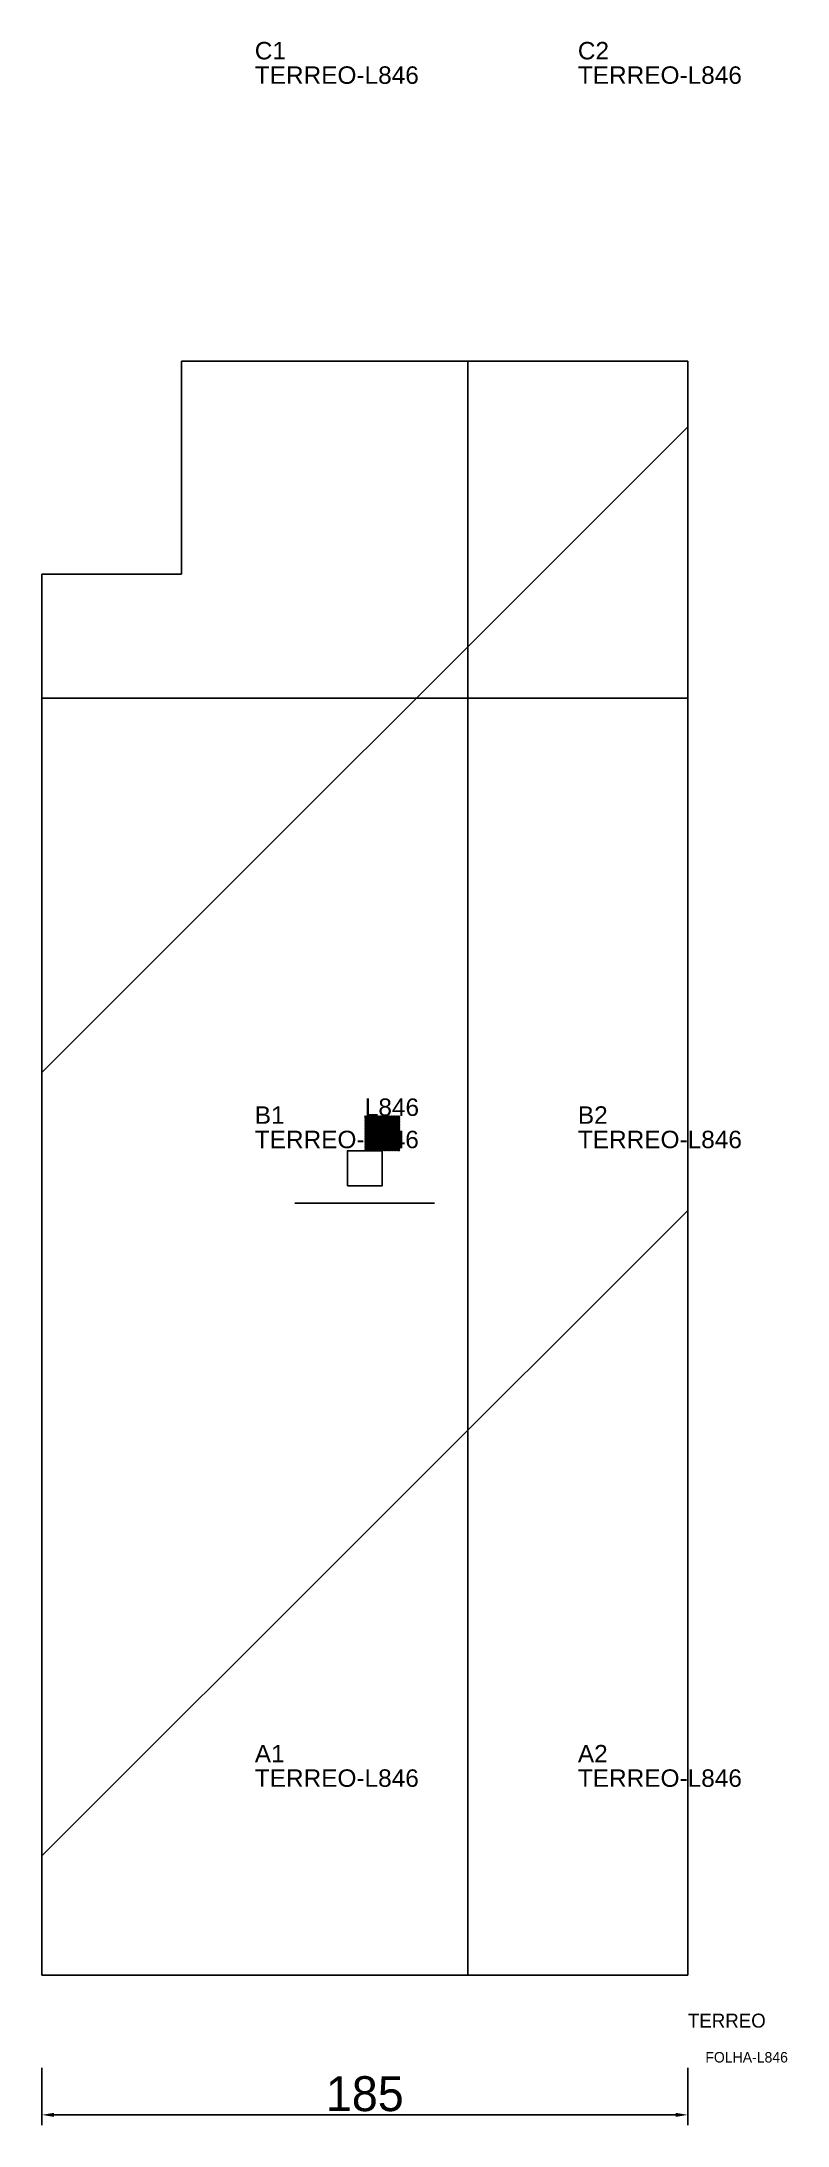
# Model space of a CAD drawing. Header units: metres. Extents: x 222 to 436, y -304 to 293.
import ezdxf

# ---------------------------------------------------------------- set-up
doc = ezdxf.new("R2010")
doc.units = ezdxf.units.M
for name, color, linetype in [('3', 3, 'CONTINUOUS'), ('AUX00', 7, 'CONTINUOUS'), ('COTA', 241, 'CONTINUOUS'), ('FOLHA', 255, 'CONTINUOUS'), ('Hachura', 251, 'CONTINUOUS'), ('NOMENCLATURA', 7, 'CONTINUOUS'), ('Nível', 160, 'CONTINUOUS'), ('Painéis', 200, 'CONTINUOUS'), ('Pilares', 5, 'CONTINUOUS'), ('REAPROVEITAMENTO', 251, 'CONTINUOUS'), ('SARR_2.2x7', 40, 'CONTINUOUS')]:
    doc.layers.add(name, color=color, linetype=linetype)
doc.styles.add('ARIAL', font='Arial.ttf')
doc.styles.add('STR_STANDARD', font='arial.ttf')
doc.dimstyles.new('EZ DXF', dxfattribs={"dimtxt": 10, "dimasz": 3.5, "dimexe": 3, "dimexo": 1.5, "dimgap": 1, "dimtad": 1, "dimdec": 1, "dimdsep": 46, "dimcen": 2.5, "dimazin": 3, "dimtfac": 1, "dimtmove": 0, "dimatfit": 3})

msp = doc.modelspace()

# ---------------------------------------------------------------- hatches: boundary and pattern name
at = {"layer": 'Hachura'}
h = msp.add_hatch(dxfattribs=at)
h.set_pattern_fill('ANSI31', scale=50)
h.paths.add_polyline_path([(407.2, -261), (242.2, -261), (222.2, -261), (222.2, 140.5), (262.2, 140.5), (262.2, 201.5), (407.2, 201.5)])
h = msp.add_hatch(dxfattribs=at)
h.set_pattern_fill('ANSI31', scale=50)
h.paths.add_polyline_path([(407.2, -261), (242.2, -261), (222.2, -261), (222.2, 140.5), (262.2, 140.5), (262.2, 201.5), (407.2, 201.5)])
at = {"layer": 'Reaproveitamento'}
h = msp.add_hatch(dxfattribs=at)
h.set_pattern_fill('SOLID')
h.paths.add_polyline_path([(314.7, -24.75), (324.7, -24.75), (324.7, -14.75), (314.7, -14.75)])
h = msp.add_hatch(dxfattribs=at)
h.set_pattern_fill('SOLID')
h.paths.add_polyline_path([(314.7, -24.75), (324.7, -24.75), (324.7, -14.75), (314.7, -14.75)])

# ---------------------------------------------------------------- linework, layer by layer
at = {"layer": '3'}
for points in [[(344.2, -261), (344.2, 201.5)], [(344.2, -261), (344.2, 201.5)], [(222.2, 105), (407.2, 105)], [(222.2, 105), (407.2, 105)]]:
    msp.add_lwpolyline(points, close=True, dxfattribs=at)
at = {"layer": 'Painéis', "color": 200}
for p, q in [((262.2, 140.5), (262.2, 201.5)), ((262.2, 201.5), (407.2, 201.5)), ((262.2, 140.5), (262.2, 201.5)), ((262.2, 201.5), (407.2, 201.5)), ((407.2, 201.5), (407.2, -261)), ((407.2, 201.5), (407.2, -261)), ((222.2, -261), (222.2, 140.5)), ((222.2, 140.5), (262.2, 140.5)), ((222.2, -261), (222.2, 140.5)), ((222.2, 140.5), (262.2, 140.5)), ((242.2, -261), (222.2, -261)), ((242.2, -261), (222.2, -261)), ((407.2, -261), (242.2, -261)), ((407.2, -261), (242.2, -261))]:
    msp.add_line(p, q, dxfattribs=at)
at = {"layer": 'Pilares'}
msp.add_lwpolyline([(309.7, -34.75), (319.7, -34.75), (319.7, -24.75), (309.7, -24.75)], close=True, dxfattribs=at)
msp.add_lwpolyline([(309.7, -34.75), (319.7, -34.75), (319.7, -24.75), (309.7, -24.75)], close=True, dxfattribs=at)
at = {"layer": 'SARR_2.2x7'}
msp.add_line((294.7, -39.75), (334.7, -39.75), dxfattribs=at)
msp.add_line((294.7, -39.75), (334.7, -39.75), dxfattribs=at)

# ---------------------------------------------------------------- texts
at = {"layer": '3', "style": 'STR_STANDARD'}
for s, p in [('C1', (283.2, 288)), ('C1', (283.2, 288)), ('C2', (375.7, 288)), ('C2', (375.7, 288)), ('B2', (375.7, -17)), ('B2', (375.7, -17)), ('B1', (283.2, -17)), ('B1', (283.2, -17)), ('A1', (283.2, -200)), ('A1', (283.2, -200)), ('A2', (375.7, -200)), ('A2', (375.7, -200))]:
    msp.add_text(s, height=5, dxfattribs=at).set_placement(p)
at = {"layer": 'AUX00', "style": 'STR_STANDARD'}
for p in [(283.2, 281), (283.2, 281), (375.7, 281), (375.7, 281), (283.2, -24), (283.2, -24), (375.7, -24), (375.7, -24), (283.2, -207), (283.2, -207), (375.7, -207), (375.7, -207)]:
    msp.add_text('TERREO-L846', height=5, dxfattribs=at).set_placement(p)
at = {"layer": 'FOLHA'}
msp.add_text('FOLHA-L846', height=3, dxfattribs=at).set_placement((412.2, -286))
msp.add_text('FOLHA-L846', height=3, dxfattribs=at).set_placement((412.2, -286))
at = {"layer": 'NOMENCLATURA', "insert": (314.7, -9.75), "char_height": 5, "attachment_point": 1, "style": 'ARIAL'}
msp.add_mtext('L846', dxfattribs=at)
msp.add_mtext('L846', dxfattribs=at)
at = {"layer": 'Nível'}
msp.add_text('TERREO', height=4, dxfattribs=at).set_placement((407.2, -276))
msp.add_text('TERREO', height=4, dxfattribs=at).set_placement((407.2, -276))

# ---------------------------------------------------------------- dimensions: what is measured, and where the dimension line sits
at = {"layer": 'COTA'}
msp.add_linear_dim(base=(222.2, -301), p1=(222.2, -286), p2=(407.2, -286), dimstyle='EZ DXF', dxfattribs=at).render()
msp.add_linear_dim(base=(222.2, -301), p1=(222.2, -286), p2=(407.2, -286), dimstyle='EZ DXF', dxfattribs=at).render()

doc.saveas('drawing.dxf')
